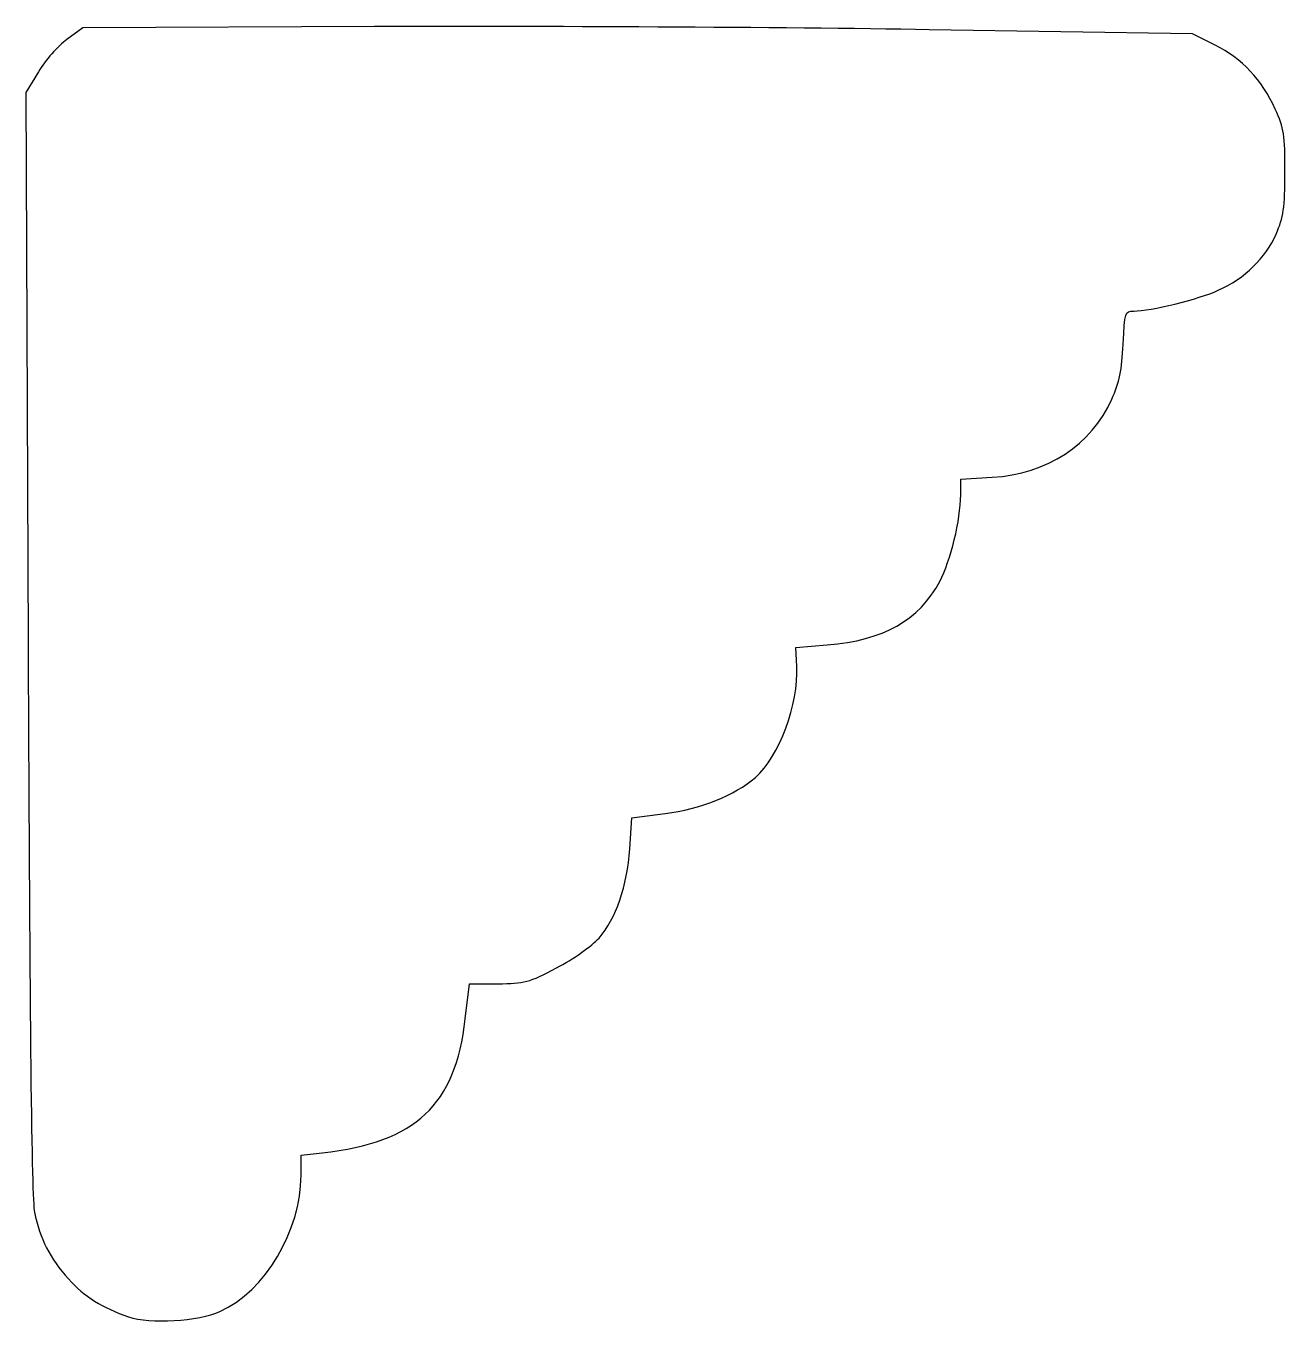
# Model space of a CAD drawing. Header units: centimetres. Extents: x -11.1 to 6.2, y -7.1 to 10.7.
import ezdxf

# ---------------------------------------------------------------- set-up
doc = ezdxf.new("R2010")
doc.units = ezdxf.units.CM
doc.header["$MEASUREMENT"] = 0
doc.layers.add('Layer 1', color=7, linetype='Continuous')

msp = doc.modelspace()

# ---------------------------------------------------------------- linework, layer by layer
at = {"layer": 'Layer 1'}
msp.add_open_spline([(-9.64604, -6.99073), (-10.00578, -6.86782), (-10.25672, -6.70964), (-10.47246, -6.46976), (-10.47246, -6.46976), (-10.73001, -6.18341), (-10.86325, -5.92184), (-10.9396, -5.55274), (-10.9396, -5.55274), (-10.98076, -5.35373), (-11.00645, -3.06946), (-11.02767, 2.27809), (-11.02767, 2.27809), (-11.02767, 2.27809), (-11.05762, 9.82796), (-11.05762, 9.82796), (-11.05762, 9.82796), (-11.05762, 9.82796), (-10.88668, 10.11306), (-10.88668, 10.11306), (-10.88668, 10.11306), (-10.79267, 10.26986), (-10.61637, 10.46955), (-10.4949, 10.5568), (-10.4949, 10.5568), (-10.4949, 10.5568), (-10.27404, 10.71545), (-10.27404, 10.71545), (-10.27404, 10.71545), (-10.27404, 10.71545), (-6.26701, 10.73253), (-6.26701, 10.73253), (-6.26701, 10.73253), (-4.06314, 10.74193), (-0.6325, 10.72321), (1.35665, 10.69094), (1.35665, 10.69094), (1.35665, 10.69094), (4.97327, 10.63226), (4.97327, 10.63226), (4.97327, 10.63226), (4.97327, 10.63226), (5.28616, 10.47758), (5.28616, 10.47758), (5.28616, 10.47758), (5.65404, 10.29571), (5.92626, 10.00639), (6.1125, 9.5993), (6.1125, 9.5993), (6.23246, 9.33711), (6.24657, 9.24483), (6.24525, 8.73164), (6.24525, 8.73164), (6.24398, 8.24439), (6.2257, 8.11592), (6.12454, 7.88374), (6.12454, 7.88374), (5.98168, 7.55581), (5.6939, 7.27607), (5.3295, 7.1109), (5.3295, 7.1109), (5.0601, 6.9888), (4.39587, 6.82614), (4.16664, 6.82614), (4.16664, 6.82614), (4.04729, 6.82614), (4.04269, 6.81163), (4.02169, 6.36934), (4.02169, 6.36934), (4.00518, 6.0216), (3.96845, 5.84215), (3.86784, 5.61769), (3.86784, 5.61769), (3.58373, 4.98385), (2.98154, 4.59059), (2.22054, 4.54193), (2.22054, 4.54193), (2.22054, 4.54193), (1.78962, 4.51438), (1.78962, 4.51438), (1.78962, 4.51438), (1.78962, 4.51438), (1.78874, 4.29987), (1.78874, 4.29987), (1.78874, 4.29987), (1.78731, 3.95408), (1.65245, 3.39805), (1.50069, 3.11228), (1.50069, 3.11228), (1.21819, 2.58033), (0.72393, 2.30136), (-0.04416, 2.24035), (-0.04416, 2.24035), (-0.04416, 2.24035), (-0.47713, 2.20595), (-0.47713, 2.20595), (-0.47713, 2.20595), (-0.47713, 2.20595), (-0.46295, 1.94492), (-0.46295, 1.94492), (-0.46295, 1.94492), (-0.43495, 1.4295), (-0.70657, 0.70314), (-1.03321, 0.41995), (-1.03321, 0.41995), (-1.31687, 0.17402), (-1.78729, -0.01454), (-2.27434, -0.07755), (-2.27434, -0.07755), (-2.27434, -0.07755), (-2.73009, -0.13651), (-2.73009, -0.13651), (-2.73009, -0.13651), (-2.73009, -0.13651), (-2.75924, -0.55981), (-2.75924, -0.55981), (-2.75924, -0.55981), (-2.79447, -1.07152), (-2.95034, -1.52392), (-3.18192, -1.78663), (-3.18192, -1.78663), (-3.27599, -1.89334), (-3.53861, -2.0782), (-3.76552, -2.19744), (-3.76552, -2.19744), (-4.14406, -2.39636), (-4.21046, -2.41424), (-4.57057, -2.41424), (-4.57057, -2.41424), (-4.57057, -2.41424), (-4.96304, -2.41424), (-4.96304, -2.41424), (-4.96304, -2.41424), (-4.96304, -2.41424), (-5.01952, -2.89714), (-5.01952, -2.89714), (-5.01952, -2.89714), (-5.15881, -4.08803), (-5.69204, -4.58733), (-6.98451, -4.73707), (-6.98451, -4.73707), (-6.98451, -4.73707), (-7.27741, -4.771), (-7.27741, -4.771), (-7.27741, -4.771), (-7.27741, -4.771), (-7.27741, -5.0449), (-7.27741, -5.0449), (-7.27741, -5.0449), (-7.27741, -5.80756), (-7.77025, -6.63622), (-8.39129, -6.91777), (-8.39129, -6.91777), (-8.68119, -7.0492), (-9.35946, -7.08864), (-9.64604, -6.99073)], degree=3, knots=[0, 0, 0, 0, 0.025, 0.025, 0.025, 0.025, 0.05, 0.05, 0.05, 0.05, 0.075, 0.075, 0.075, 0.075, 0.1, 0.1, 0.1, 0.1, 0.125, 0.125, 0.125, 0.125, 0.15, 0.15, 0.15, 0.15, 0.175, 0.175, 0.175, 0.175, 0.2, 0.2, 0.2, 0.2, 0.225, 0.225, 0.225, 0.225, 0.25, 0.25, 0.25, 0.25, 0.275, 0.275, 0.275, 0.275, 0.3, 0.3, 0.3, 0.3, 0.325, 0.325, 0.325, 0.325, 0.35, 0.35, 0.35, 0.35, 0.375, 0.375, 0.375, 0.375, 0.4, 0.4, 0.4, 0.4, 0.425, 0.425, 0.425, 0.425, 0.45, 0.45, 0.45, 0.45, 0.475, 0.475, 0.475, 0.475, 0.5, 0.5, 0.5, 0.5, 0.525, 0.525, 0.525, 0.525, 0.55, 0.55, 0.55, 0.55, 0.575, 0.575, 0.575, 0.575, 0.6, 0.6, 0.6, 0.6, 0.625, 0.625, 0.625, 0.625, 0.65, 0.65, 0.65, 0.65, 0.675, 0.675, 0.675, 0.675, 0.7, 0.7, 0.7, 0.7, 0.725, 0.725, 0.725, 0.725, 0.75, 0.75, 0.75, 0.75, 0.775, 0.775, 0.775, 0.775, 0.8, 0.8, 0.8, 0.8, 0.825, 0.825, 0.825, 0.825, 0.85, 0.85, 0.85, 0.85, 0.875, 0.875, 0.875, 0.875, 0.9, 0.9, 0.9, 0.9, 0.925, 0.925, 0.925, 0.925, 0.95, 0.95, 0.95, 0.95, 1, 1, 1, 1], dxfattribs=at)

doc.saveas('drawing.dxf')
